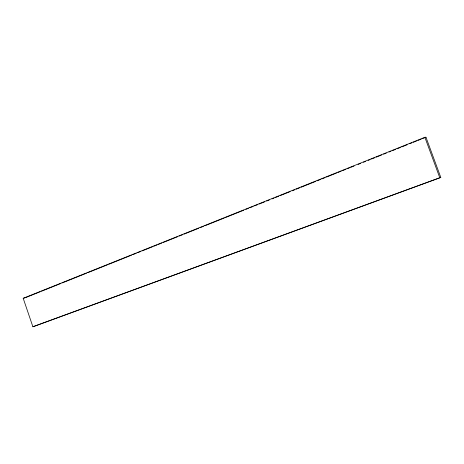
<?xml version="1.0" encoding="UTF-8"?>
<svg xmlns="http://www.w3.org/2000/svg" width="464" height="464" viewBox="0 0 464 464"><rect width="100%" height="100%" fill="white"/><g stroke="black" fill="none" stroke-linecap="round" stroke-linejoin="round"><path stroke-width="0.7" d="M23.2 298.3L424.867 137.298L425.964 137.228L440.8 177.428L32.892 326.772L23.2 298.3L24.801 297.853M25.329 297.708L40.119 291.781M41.464 291.241L60.958 283.434M62.304 282.895L86.501 273.203M87.847 272.664L107.341 264.857M108.686 264.318L131.538 255.159M132.884 254.626L136.242 253.28M137.588 252.741L140.952 251.395M142.297 250.856L152.378 246.813M153.723 246.274L157.081 244.928M158.427 244.395L161.791 243.043M163.131 242.51L177.921 236.582M179.266 236.043L182.625 234.697M183.97 234.158L198.76 228.236M200.106 227.696L203.464 226.351M204.81 225.811L224.303 218.005M225.649 217.465L243.797 210.198M245.816 209.386L248.501 208.313M249.847 207.773L253.205 206.428M254.55 205.888L257.914 204.543M259.26 204.003L264.637 201.846M266.649 201.04L269.34 199.967M272.032 198.888L274.044 198.082M275.39 197.542L278.754 196.197M280.094 195.657L290.18 191.615M292.198 190.808L294.884 189.73M296.229 189.196L299.587 187.845M300.933 187.311L315.723 181.383M317.069 180.844L320.427 179.498M321.772 178.959L325.131 177.613M326.476 177.074L336.562 173.037M337.908 172.498L341.266 171.152M342.612 170.613L345.97 169.267M347.316 168.728L349.334 167.922M350.68 167.382L354.038 166.037M358.069 164.424L360.76 163.345M363.451 162.267L365.464 161.46M368.155 160.382L370.173 159.575M371.513 159.036L374.877 157.69M376.223 157.151L381.599 154.999M383.612 154.187L386.303 153.114M388.994 152.035L391.007 151.229M392.353 150.69L395.717 149.344M397.056 148.805L400.42 147.459M401.766 146.92L407.143 144.768M409.828 143.689L411.846 142.883M413.192 142.344L416.55 140.998M417.896 140.459L421.26 139.113M422.605 138.574L425.964 137.228M32.892 326.772L440.8 177.428M424.867 137.298L439.773 177.695"/></g></svg>
